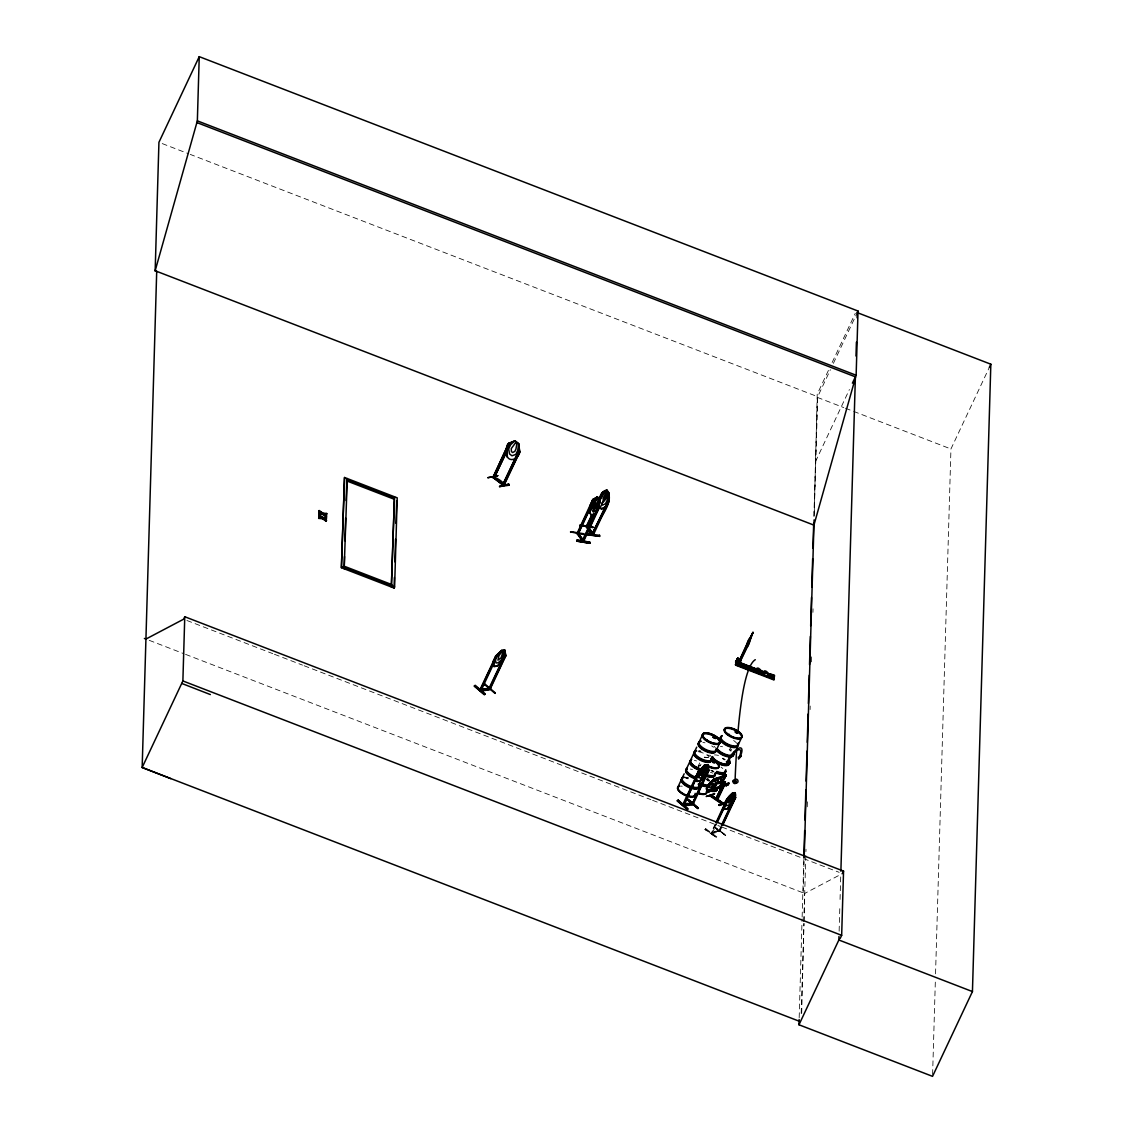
<?xml version="1.0" encoding="UTF-8"?>
<svg xmlns="http://www.w3.org/2000/svg" width="1133" height="1133" viewBox="0 0 1133 1133"><rect width="100%" height="100%" fill="white"/><g stroke="black" fill="none" stroke-linecap="round" stroke-linejoin="round"><path stroke-width="0.75" stroke-dasharray="5 3.75" d="M801.697 1013.27L803.948 923.395L801.144 1014.842M803.991 921.639L804.699 893.441L842.371 873.585M799.176 1017.703L802.079 918.849M802.136 917.079L803.835 858.828M813.891 516.351L817.375 397.4L830.39 369.726M803.155 892.846L804.189 857.483M803.878 921.596L806.002 849.24M807.248 806.809L807.404 801.513M810.095 709.584L810.194 706.043M811.497 661.856L811.653 656.545M812.942 612.358L813.055 608.818M839.128 931.184L839.85 906.499M840.049 899.446L840.771 874.747M932.601 1074.58L935.348 980.923M935.546 973.856L950.941 448.98L989.336 367.404M725.743 835.389L713.96 827.203L725.417 835.446M723.18 758.898C721.82 756.886 723.406 760.597 725.092 759.776M723.746 758.529L725.078 759.577M718.874 830.602L711.425 832.104L712.699 832.231M719.087 831.778C716.509 830.432 721.948 830.092 719.696 829.965M828.421 370.42L817.219 394.213L814.16 516.322L817.7 396.692L190.273 154.414M832.146 362.489L855.288 313.317M833.378 363.381L857.27 312.623M815.491 461.613L849.41 389.525M698.24 765.95L699.67 762.906M705.732 828.662L717.047 837.018L716.707 837.726L704.953 829.441L716.693 837.627M705.746 828.648L704.938 829.483M715.305 824.13L710.83 833.35L719.413 831.24M713.96 827.203L714.328 826.509L725.616 834.908L725.247 835.573M715.702 824.413L711.269 833.69L716.084 823.932M712.147 833.576L716.481 824.215M718.464 831.48L720.73 826.835M721.112 827.132L718.86 831.778L721.494 826.637M711.496 833.69L719.738 831.664L721.891 826.934M719.271 830.886L711.921 832.486M722.783 758.189L723.01 758.147M704.287 757.099L708.422 757.637A9.588 3.881 25.2 0 0 704.386 757.184M162.231 143.579L188.63 153.776M817.375 397.4L843.759 407.583M845.402 408.22L852.002 410.769M853.659 411.406L950.941 448.98M186.903 620.487L272.77 653.642M274.427 654.279L302.497 665.113M304.154 665.751L650.923 799.657M652.58 800.295L720.276 826.439M721.933 827.076L839.185 872.353M149.23 640.329L183.914 653.727M185.557 654.364L804.699 893.441M714.441 827.005L725.729 835.446M705.349 829.299L716.707 837.726M701.001 764.463L700.959 764.124M720.39 746.321A9.588 3.881 25.2 0 1 722.557 746.76M729.213 749.848A9.588 3.881 25.2 0 1 730.983 751.221M733.603 740.486A9.574 3.881 25.2 0 1 736.691 743.262M729.539 749.267A9.715 3.937 25.2 0 1 731.323 750.669M729.949 748.276A9.574 3.881 25.2 0 1 731.706 749.649M713.705 771.941A9.574 3.881 25.2 0 1 711.609 770.681M721.055 767.154A9.574 3.881 25.2 0 1 722.826 768.528M709.74 780.311A9.715 3.937 25.2 0 1 707.615 779.037M710.462 772.338A9.715 3.937 25.2 0 1 712.784 773.117M714.441 754.932A9.546 3.866 25.2 0 1 718.478 755.456M713.917 771.446A9.715 3.937 25.2 0 1 711.793 770.171M709.3 781.288A9.574 3.881 25.2 0 1 707.204 780.042M709.513 780.793A9.715 3.937 25.2 0 1 707.389 779.518M706.27 779.532A9.574 3.881 25.2 0 1 708.04 780.906M706.595 778.966A9.715 3.937 25.2 0 1 708.394 780.354M707.006 777.96A9.574 3.881 25.2 0 1 708.776 779.334M710.674 770.171A9.574 3.881 25.2 0 1 712.445 771.545M698.254 765.908A9.588 3.881 25.2 0 1 700.704 765.002M704.23 757.481A9.602 3.895 25.2 0 1 706.128 757.552M698.65 766.234A9.715 3.937 25.2 0 1 700.152 765.95M697.886 766.39A9.715 3.937 25.2 0 1 700.378 765.469M698.466 751.745A9.588 3.881 25.2 0 1 709.06 756.646M709.782 755.074A9.574 3.881 25.2 0 1 711.113 756.476M714.045 746.265A9.715 3.937 25.2 0 1 715.39 747.681M698.664 751.122A9.715 3.937 25.2 0 1 700.86 751.576M707.615 754.705A9.715 3.937 25.2 0 1 709.414 756.093M702.871 742.384A9.588 3.881 25.2 0 1 705.038 742.837M711.694 745.911A9.588 3.881 25.2 0 1 713.464 747.284M698.891 750.641A9.715 3.937 25.2 0 1 701.086 751.094M690.323 769.052A9.588 3.881 25.2 0 1 692.49 769.505M694.387 760.484A9.546 3.866 25.2 0 1 696.54 760.923M685.918 778.413A9.588 3.881 25.2 0 1 688.085 778.853M684.205 777.72A9.715 3.937 25.2 0 1 688.312 778.244M684.431 777.238A9.715 3.937 25.2 0 1 688.538 777.762M680.352 786.146A9.588 3.881 25.2 0 1 682.25 786.217M720.262 830.39L719.512 830.574L720.319 830.432"/><path stroke-width="1.5" d="M720.177 786.812C722.599 785.651 716.679 790.834 720.206 786.231M725.771 774.745L713.266 779.518L712.671 780.623L725.602 776.445L726.182 775.029L719.115 787.605L720.333 786.529C723.959 777.833 727.839 774.618 724.369 776.091L725.389 775.609M155.164 270.844L158.932 142.305L199.238 56.65L858.021 311.037L856.137 375.25L813.933 525.131L155.164 270.745L197.354 120.863L199.238 56.65M170.814 778.654L142.163 767.494L182.88 680.947L184.764 616.734L843.547 871.121L841.663 935.334L840.176 938.478M326.148 521.265L323.585 518.064L326.502 520.047L326.148 521.265L322.494 518.744L318.67 518.376L319.024 517.13L322.041 517.427L318.685 517.838M321.701 518.135L318.755 515.6L321.22 517.314M326.276 516.931L323.712 513.716L326.63 515.713L326.276 516.931L322.622 514.396L318.798 514.042L319.138 512.796L322.169 513.093L318.812 513.504M321.829 513.801L318.869 511.762L319.209 510.558L322.919 513.122L326.686 513.476L326.346 514.722L323.372 514.424M318.67 518.376L319.024 517.13M323.585 518.064L326.559 517.809L322.792 517.455L319.081 514.892L322.041 517.427M318.798 514.042L319.138 512.796M318.869 511.762L319.209 510.558M323.245 518.772L326.233 518.517L322.466 518.163L322.792 517.455M326.346 514.722L326.686 513.476M341.401 567.704L344.517 477.489L397.216 497.84L394.61 586.993L394.1 588.041L341.401 567.704L344.517 477.489M344.205 567.01L344.517 556.53M344.984 540.795L345.65 518.064M346.16 500.588L346.726 481.355M347.264 478.551L344.163 568.766M391.409 585.237L394.468 496.778L391.352 586.979L391.891 584.628L344.701 566.401L344.191 567.463M394.1 588.041L394.411 577.561M394.879 561.826L395.544 539.11M395.998 523.375L396.663 500.644M739.778 659.788C739.013 660.78 740.217 660.596 736.932 658.84L735.558 665.142L773.91 679.942L774.151 679.191L735.572 664.434L736.847 661.913L736.011 663.683L764.577 674.829M736.011 663.683L736.096 660.865L739.991 662.366L739.906 665.184M736.932 658.84C740.826 660.128 739.013 660.751 739.722 659.76M738.15 658.939L737.824 658.046L737.909 659.732M739.028 661.205L738.957 663.428L746.633 647.552A5.127 0.807 -68.9 0 0 749.791 640.414L752.949 632.398L749.848 638.191A5.127 0.807 -68.9 0 0 746.732 644.394L739.028 661.205L739.254 663.541L746.93 647.665A5.127 0.807 -68.9 0 0 750.074 640.542L752.85 632.341M739.693 660.44L739.198 659.746M740.727 663.683L739.693 665.892L740.826 660.596M756.688 668.541C756.759 679.602 754.026 662.578 760.583 670.042L760.271 673.838L760.583 670.042M764.039 671.387C764.109 682.448 761.362 665.411 767.933 672.889L767.834 676.231M774.42 675.395L774.108 679.177L774.42 675.395L770.525 673.894L770.426 677.237M858.021 311.037L857.27 312.623L990.837 364.203L972.44 991.573L932.544 1076.35L798.977 1024.77L799.133 1019.473M803.892 857.058L804.671 830.574M804.982 819.995L805.86 789.97M806.115 781.147L806.993 751.137M807.263 742.313L808.084 714.059M808.395 703.48L809.231 675.226M809.529 664.632L810.364 636.392M810.676 625.798L811.497 597.544M811.809 586.965L812.644 558.711M812.956 548.117L813.678 523.404M804.189 857.483L814.089 519.92M798.977 1024.77L838.859 939.993L838.972 936.467M840.884 871.22L855.387 376.836L196.604 122.463M855.996 356.017L856.406 342.124M857.115 317.835L857.27 312.623M601.467 509.085L606.169 506.394L601.467 509.085L599.088 506.196C598.805 499.95 599.47 491.495 606.821 490.079L609.058 492.954L607.415 499.695L605.518 503.732L602.586 505.091L601.127 503.236C595.59 498.265 615.757 484.513 601.991 492.742M601.368 508.887L599.187 506.097L599.414 497.982M606.169 506.394L608.52 501.098L608.832 493.025M592.686 533.02L592.686 535.088C594.513 521.534 616.635 503.264 606.821 490.079M728.009 783.824L728.689 784.277M596.312 513.192L591.837 515.784L589.712 512.923L590.534 504.822M591.837 515.784L589.811 512.824L590.449 504.78L592.842 499.37L577.023 533.558L578.17 534.394L578.312 532.439L577.547 534.266M577.079 533.558L582.801 541.687L598.748 507.768L599.286 499.625L598.847 507.811M499.639 486.666L508.774 484.117L509.014 485.136M499.837 485.986L508.788 484.216M578.68 533.062L578.057 532.241M684.049 805.181L699.826 770.468L683.681 804.841M707.672 770.058L708.904 770.468L692.943 804.487C690.592 805.804 679.347 805.733 684.601 803.991M737.625 659.859L738.093 659.009L737.88 659.958M737.328 659.774L737.625 659.109M738.999 659.364L738.589 660.171L738.277 659.392M688.128 799.827L697.815 808.523L687.943 799.926L688.283 799.218L698.197 807.871L697.815 808.523M485.066 684.913L495.05 693.41M485.264 684.36L484.896 685.012M495.277 692.9L485.221 684.304M711.198 795.267L723.137 803.382M481.171 690.323L497.302 655.965L501.409 650.512L504.808 650.285L501.961 659.349L498.251 662.763L496.056 662.975L495.404 659.987M707.828 790.961L720.446 786.047M586.852 534.365L599.64 536.348L587.092 534.776M587.064 533.742L599.612 535.314M576.98 540.115L589.882 542.183L589.882 543.245L576.966 541.192L576.966 540.044L589.882 542.282M735.586 662.451L735.869 661.035L774.207 675.834L773.924 677.251L774.193 676.486L767.565 674.078L774.08 676.769M774.051 678.823L767.777 676.075M597.303 496.792L599.329 499.738L595.887 510.416L593.125 511.804L591.851 509.977L592.077 504.936L597.417 496.99L593.012 499.526L593.579 500.333L577.674 534.323M706.355 765.95L704.159 772.819L700.987 775.085L701.95 770.737L706.241 765.866M720.064 786.911L719.115 787.435M503.293 650.993L501.083 657.848L497.939 660.142L498.917 655.795L502.202 651.107L503.406 651.093M607.033 491.849L607.77 492.784L606.339 498.322L603.507 501.82L603.068 497.897L607.175 491.864M598.351 499.511L595.731 507.4L594.103 508.547L593.465 507.626C592.956 505.445 596.808 496.976 598.21 499.483M733.589 793.61L731.224 800.337L728.406 802.886L729.553 798.68L732.654 793.851L733.717 793.709M736.96 661.672L738.065 659.123M735.558 664.674L735.699 663.952M725.446 775.652L725.517 774.93M774.165 678.54L773.896 679.545M738.886 659.618L739.311 659.491M717.43 799.87L716.693 800.011L724.511 784.263M717.557 799.955L725.078 784.008L723.024 783.413L725.191 781.671L724.015 783.625L724.851 783.314M706.978 740.019C708.337 739.849 706.057 740.94 707.474 740.812M713.195 737.186L714.583 736.861M712.19 761.447L713.181 761.064M713.507 762.41L714.682 761.843M716.623 761.999L715.844 761.277M729.128 734.396L728.25 734.892L729.326 735.317M729.525 735.572L729.142 734.425M736.492 731.436C732.895 731.224 738.886 733.972 737.059 731.975M736.082 731.819L737.229 732.428M740.019 659.788L747.015 644.507A5.127 0.807 -68.9 0 1 750.145 638.304L753.148 632.455M492.798 477.333L494.03 478.239L510.19 444.178M184.764 616.734L183.603 619.199L145.93 639.054L144.387 638.46M318.741 516.11L319.081 514.892M318.883 511.266L322.593 513.83L322.919 513.122M322.622 514.396L322.947 513.688L326.601 516.223M322.494 518.744L322.82 518.036L326.474 520.557M326.219 519.056L326.559 517.809M496.934 475.846L497.784 475.648L487.969 477.673M507.258 456.911C511.11 463.029 519.226 457.435 519.778 451.812L518.659 443.612L514.949 440.765L508.66 443.343C503.137 446.799 509.949 469.034 506.224 448.696M493.705 478.084L494.03 476.157M507.287 450.353L493.917 478.154M518.758 450.622L502.67 484.896L503.647 485.703M516.039 457.095L502.698 485.009C507.853 481.978 479.67 469.643 504.227 484.471M503.449 485.59L519.622 451.741L518.532 443.711L514.849 440.779M474.316 686.046L484.343 694.6L485.221 693.863L475.194 685.281L474.316 686.046L484.329 694.628M495.645 656.12L493.138 661.559L494.059 666.459L497.231 666.048L503.01 660.44L505.927 655.554L489.966 689.558C487.615 689.671 476.441 689.501 481.596 689.147M480.718 690.039L479.811 690.082L495.772 656.219L501.537 650.469L495.56 656.078L497.019 656.418L495.772 656.219M496.693 655.625L480.052 690.436L480.293 688.892L480.959 689.261M480.321 690.45L496.127 656.517M490.306 687.915L488.606 689.261L504.907 654.761M488.96 689.558L505.021 655.639L505.927 655.554M488.606 689.261L489.612 689.161L505.743 655.186L504.822 650.045L501.409 650.512M489.187 688.028C494.498 689.176 481.383 691.555 480.165 690.422M570.48 531.915L583.707 534.493L584.033 533.785L571.06 531.674L570.805 532.383M580.138 525.854L580.422 525.117L593.012 526.76L592.672 527.468L579.841 525.33M581.753 539.62L577.533 533.558L592.049 502.726M578.099 534.294L590.392 508.108M592.063 514.382L586.143 526.703L592.587 535.017M599.315 498.973L602.133 492.756M592.743 534.422L591.992 534.181L608.492 500.404L609.087 501.168L593.196 535.173C587.39 534.464 587.545 521.449 587.404 527.61L593.819 513.674M586.696 526.774L592.502 514.439M586.724 527.383C587.744 528.785 586.058 523.474 587.503 526.335M586.922 527.567L592.658 515.161M598.451 502.825L602.813 493.577L602.218 492.813L603.238 493.634M583.254 540.356L582.829 539.705L582.73 541.701M597.218 510.176L582.716 541.008L583.353 541.829L599.201 507.853L598.677 507.088M582.603 541.574L583.24 539.676M600.207 507.626L607.798 491.495M604.866 508.108L592.531 534.323L593.182 533.119M599.584 535.243L599.626 536.391M852.398 383.181L854.636 378.422M736.068 661.757L737.824 658.046M738.164 658.188L736.379 662.918M678.044 786.755L681.584 779.249M682.321 777.677L684.176 773.797M690.266 760.81L686.725 768.316A9.588 3.881 25.2 0 0 694.784 776.856M690.606 760.087L694.132 752.581M694.869 751.009L696.724 747.129M699.288 741.662L702.814 734.142M738.702 659.25L738.291 660.043M677.803 800.62L687.66 809.387L678.101 800.082L688 808.679L687.66 809.387L677.237 800.833L678.129 800.082M692.702 804.076L682.661 804.926L683.256 803.594L684.445 803.963M682.661 804.926L698.622 771.021L704.457 765.313L707.785 764.931L708.748 770.114C708.536 775.638 690.833 789.559 706.1 775.397M699.882 771.233L698.962 771.318L683.1 805.308M716.127 750.57L719.667 743.064A9.602 3.895 25.2 0 0 709.3 733.745A9.602 3.895 25.2 0 0 704.726 738.985A9.602 3.895 25.2 0 0 719.682 743.064M707.785 764.931L708.607 770.171L692.235 804.543L691.583 804.175L692.15 802.872L693.467 803.198M692.192 804.501L708.026 769.789M691.923 804.472L693.523 803.24M692.036 804.458L707.983 770.553M716.892 778.102L713.549 779.207C710.873 782.535 703.706 787.123 707.757 791.939M707.516 787.293L712.954 783.002L713.563 783.88L710.986 787.152L707.643 787.378M720.446 787.562L707.828 792.25L708.153 790.664M707.828 792.25L708.366 791.103L720.829 786.543M719.653 787.803L726.126 775.17L712.728 780.665M714.682 793.582L706.185 796.485L714.441 794.106M710.221 795.678L723.024 803.524L711.071 795.366M714.937 780.524L715.532 782.606L714.215 785.381L711.014 788.851L708.607 789.743L706.44 788.851L707.658 792.094C712.784 790.947 716.155 785.481 718.095 781.147M738.05 745.146L741.591 737.625A9.602 3.895 25.2 0 0 731.238 728.292A9.602 3.895 25.2 0 0 726.65 733.547A9.602 3.895 25.2 0 0 741.605 737.625M719.922 786.245L724.582 776.36M725.191 781.671L715.702 799.247L723.18 783.356L715.872 799.445M717.302 797.604L720.376 791.216M721.792 788.072L723.364 784.857M724.015 783.625L725.517 781.897M716.906 800.068L724.511 783.965M724.922 783.937L716.623 800.04M725.842 785.608L726.763 783.668L728.632 782.96L728.052 785.141L725.842 785.608L727.726 784.9L728.632 782.96M726.182 785.835L727.089 783.894L728.972 783.186M725.545 803.297L718.804 805.096L725.148 802.32M722.103 803.821L710.462 795.154M724.27 804.827L726.678 799.36L732.187 793.355M716.042 822.586L726.749 799.374L728.08 799.558L726.919 799.459C728.236 795.961 737.257 787.577 735.402 797.278L722.217 825.093M716.424 822.87L727.315 799.756M716.807 822.388L727.683 799.261M717.203 822.685L728.08 799.558M734.467 797.391L721.452 825.291M721.848 825.589L735.402 797.278M722.613 825.39L735.671 797.646L734.396 797.448M989.336 367.404L990.837 364.203M842.371 873.585L843.547 871.121M709.81 795.819L721.792 803.948M474.897 685.819L484.91 694.402M732.739 802.575L727.358 808.665L724.469 809.401L724.27 804.671L724.582 809.245L727.485 808.764L732.669 802.546M515.699 442.564L511.252 448.626L511.436 451.614L512.64 452.534L514.835 451.387L515.954 449.022L516.889 443.485L515.784 442.55M774.151 679.191L735.572 664.632M580.124 525.655L592.672 527.284M713.677 779.292L708.352 784.645M735.105 794.856L730.502 799.317L729.369 796.315M707.884 765.03L704.329 765.356L698.962 771.318M760.271 671.387L757.241 670.07L760.158 671.572M713.252 737.045L714.116 736.733M713.719 737.116L715.008 737.583M714.909 738.305L713.804 736.946L715.15 737.413M714.838 738.121L715.589 737.541L714.796 736.875M729.539 734.85L728.59 735.26M735.473 731.436C733.986 732.64 739.226 734.198 737.427 731.989M712.246 761.305L714.257 761.39M712.629 761.164L714.456 762.07L713.351 761.079M714.257 762.509C716.41 761.942 712.615 763.798 712.374 761.518M591.695 515.756L596.27 513.065L599.201 507.853M514.934 440.949L508.759 443.485L492.954 477.503L508.66 443.343M725.446 775.312L726.182 775.029M725.771 776.261L712.53 781.416L708.394 784.687L706.44 788.851M723.024 783.413L724.114 783.271M724.525 783.087L723.18 783.059M707.417 791.967L719.781 787.463M725.191 802.405L719.002 805.152M718.804 805.096L726.395 802.277M719.483 805.492L725.559 803.269M582.206 540.838L598.465 506.564M735.671 797.646L734.51 797.547M726.182 800.408L734.779 798.241M490.547 688.326L489.541 688.326M514.949 440.765L510.544 444.858L508.646 448.895L509.567 453.951L511.96 455.792L515.827 454.418L517.724 450.396L518.659 443.612M487.884 477.715L497.784 475.648M509.043 485.236L499.441 486.624M728.349 734.651L729.284 734.722M509.85 444.221L508.887 443.485M504.638 655.186L505.573 655.256L504.695 650.186M489.031 688.382L480.718 689.232M489.371 688.68L481.242 689.147M696.753 781.359L700.307 781.019L696.866 781.444L696.03 776.204L698.509 770.922L699.528 770.936M687.943 799.926L698.395 808.438M691.994 803.283L683.241 803.694M692.334 803.58L684.105 803.963M707.743 770.199L708.904 770.468M481.086 688.722L480.505 689.955M713.634 736.903L714.371 736.818M714.951 738.263L715.872 737.937M319.124 513.334L322.947 513.688M322.593 513.83L326.361 514.184M318.996 517.668L322.82 518.036M323.712 513.716L326.672 514.014M609.087 501.168L608.124 499.922M579.77 525.372L592.672 527.468M592.885 533.346L587.333 526.689M599.187 499.724L597.445 496.806L592.871 499.511L594.018 500.404M583.183 540.342L583.934 540.597L582.844 539.775M576.626 540.753L589.656 542.891M576.966 541.092L589.868 543.302M493.705 476.002L494.3 476.851M504.355 484.513L503.321 483.763M736.478 731.366L737.682 732.315M736.181 731.564L736.889 731.847M197.354 120.863L856.137 375.25M764.605 672.79L735.614 661.743L764.492 673.073L738.801 663.272M767.551 674.376L770.752 675.608M738.787 663.626L764.364 673.54M767.551 674.73L770.752 676.004M774.321 678.738L738.787 665.213L764.336 675.197M341.897 566.642L394.61 586.993M182.88 680.947L841.663 935.334M838.859 939.993L972.44 991.573M799.289 1021.244L142.163 767.494L156.708 271.353L155.164 270.745M181.719 683.426L210.37 694.571M713.677 761.277L714.923 762.551L712.912 761.9M713.563 762.452L712.487 761.716M518.588 450.991L519.934 451.685L503.944 485.49M716.792 778.244L717.982 781.246L716.764 778.003M716.07 785.452L710.901 790.763M711.482 795.154L723.449 803.368M319.194 511.068L322.169 513.093M734.963 792.774L731.861 801.654L728.477 805.322L726.607 805.79L726.267 803.056L732.045 793.383L735.076 792.618L735.275 797.349M598.266 507.06L598.748 507.768M735.614 732.23L737.696 732.47M713.932 737.64L713.365 737.087M713.096 762.183L712.685 761.603L714.385 762.353M503.01 660.44L497.231 666.176L493.832 666.516L493.152 661.403M707.658 765.072C707.7 769.944 705.618 775 701.313 777.734L699.089 777.918L698.41 774.901L704.344 765.214M695.889 776.261L696.979 781.303M677.251 800.804L687.108 809.429M504.553 484.358L503.59 485.646L492.926 477.39L503.902 485.505M593.083 533.685L593.834 533.912L587.772 526.746M713.351 737.583L715.49 738.574L715.518 737.413M593.253 533.176L593.154 535.059M578.538 533.516L583.07 540.03L578.099 533.445M735.105 779.66A551.672 51.424 85.5 0 1 736.875 746.42M738.008 731.635A551.672 51.424 85.5 0 1 755.3 659.703M734.85 780.042A1.926 1.629 69.5 0 1 737.229 779.561A1.926 1.629 69.5 0 1 737.696 782.337A1.926 1.629 69.5 0 1 735.246 782.337M734.68 780.977A1.926 1.629 69.5 0 1 734.708 780.481M733.108 753.955A9.588 3.881 25.2 0 1 726.409 756.462A9.588 3.881 25.2 0 1 715.858 749.253M733.476 753.445A9.715 3.937 25.2 0 1 727.811 756.249A9.715 3.937 25.2 0 1 716.807 750.032M729.383 761.787A9.546 3.866 25.2 0 1 722.712 764.279A9.546 3.866 25.2 0 1 712.204 757.099A9.588 3.881 25.2 0 0 722.684 764.393A9.588 3.881 25.2 0 0 729.369 761.886M729.61 761.249A9.531 3.866 25.2 0 1 722.967 763.727A9.531 3.866 25.2 0 1 712.473 756.575M728.788 760.13A9.602 3.895 25.2 0 1 723.987 764.237A9.602 3.895 25.2 0 1 712.317 756.759M738.093 745.287A9.715 3.937 25.2 0 1 726.465 744.778A9.715 3.937 25.2 0 1 721.579 736.549M733.816 752.383A9.574 3.881 25.2 0 1 728.25 755.145A9.574 3.881 25.2 0 1 717.416 749.026M737.484 744.593A9.574 3.881 25.2 0 1 727.372 745.826A9.574 3.881 25.2 0 1 721.438 737.172M733.702 752.963A9.715 3.937 25.2 0 1 728.037 755.768A9.715 3.937 25.2 0 1 717.033 749.55M738.107 743.602A9.715 3.937 25.2 0 1 727.825 744.848A9.715 3.937 25.2 0 1 721.806 736.068M738.249 743.036A9.588 3.881 25.2 0 1 728.108 744.268A9.588 3.881 25.2 0 1 722.16 735.586M720.56 780.623A9.588 3.881 25.2 0 1 716.028 783.569M721.14 781.303A9.715 3.937 25.2 0 1 716.339 783.101M716.835 788.455A9.546 3.866 25.2 0 1 710.164 790.947M717.062 787.917A9.531 3.866 25.2 0 1 710.405 790.395A9.546 3.866 25.2 0 0 717.076 787.945M728.958 762.636A9.531 3.866 25.2 0 1 717.77 763.302M715.688 762.056A9.531 3.866 25.2 0 1 713.932 760.682M725.332 770.766A9.715 3.937 25.2 0 1 716.212 772.508M721.268 779.051A9.574 3.881 25.2 0 1 716.75 781.982M724.936 771.261A9.574 3.881 25.2 0 1 715.971 772.989M721.154 779.631A9.715 3.937 25.2 0 1 716.566 782.62M725.771 771.474A9.715 3.937 25.2 0 1 716.438 772.026M725.701 769.704A9.588 3.881 25.2 0 1 716.707 771.431M706.44 791.471A9.546 3.866 25.2 0 1 697.489 793.185M710.745 758.473A9.546 3.866 25.2 0 1 719.044 766.545A9.546 3.866 25.2 0 1 707.743 765.54M706.68 790.933A9.531 3.866 25.2 0 1 697.744 792.647M712.629 760.314A9.531 3.866 25.2 0 1 718.379 767.749A9.531 3.866 25.2 0 1 707.389 766.319M706.652 791.16A9.602 3.895 25.2 0 1 697.645 792.888M710.603 758.742A9.602 3.895 25.2 0 1 718.959 766.857A9.602 3.895 25.2 0 1 707.601 765.851M714.951 773.782A9.715 3.937 25.2 0 1 705.831 775.524M714.555 774.278A9.574 3.881 25.2 0 1 705.59 776.006M715.178 773.301A9.715 3.937 25.2 0 1 706.057 775.043M715.305 772.72A9.588 3.881 25.2 0 1 706.326 774.448M708.267 785.098A9.588 3.881 25.2 0 1 699.642 782.747M707.87 786.203A9.715 3.937 25.2 0 1 699.132 783.809M708.097 785.721A9.715 3.937 25.2 0 1 699.358 783.328M707.53 786.67A9.588 3.881 25.2 0 1 701.185 785.367M711.184 759.393A9.588 3.881 25.2 0 1 701.044 760.611A9.588 3.881 25.2 0 1 695.11 751.944M711.552 758.869A9.715 3.937 25.2 0 1 700.137 759.563A9.715 3.937 25.2 0 1 696.753 751.037M715.957 749.522A9.715 3.937 25.2 0 1 705.689 750.768A9.715 3.937 25.2 0 1 699.656 741.973M712.105 758.983A9.574 3.881 25.2 0 1 700.661 758.487A9.574 3.881 25.2 0 1 695.86 750.386M715.574 750.018A9.574 3.881 25.2 0 1 705.448 751.25A9.574 3.881 25.2 0 1 699.528 742.597M711.779 758.388A9.715 3.937 25.2 0 1 701.511 759.634A9.715 3.937 25.2 0 1 695.478 750.853M716.183 749.04A9.715 3.937 25.2 0 1 704.768 749.72A9.715 3.937 25.2 0 1 701.384 741.209M716.523 749.635A9.588 3.881 25.2 0 1 705.066 749.14A9.588 3.881 25.2 0 1 700.251 741.024M700.803 769.718A9.588 3.881 25.2 0 1 691.654 764.563A9.588 3.881 25.2 0 1 691.371 759.875M691.413 759.79A9.588 3.881 25.2 0 0 691.654 764.563A9.588 3.881 25.2 0 0 700.76 769.817M707.7 768.401A9.588 3.881 25.2 0 0 707.488 767.225A9.588 3.881 25.2 0 1 707.658 768.5M698.636 786.061A9.588 3.881 25.2 0 1 688.496 787.279A9.588 3.881 25.2 0 1 682.562 778.612M698.211 784.192A9.715 3.937 25.2 0 1 689.898 787.293A9.715 3.937 25.2 0 1 682.703 778.003M695.166 795.04A9.588 3.881 25.2 0 1 683.695 794.53A9.546 3.866 25.2 0 1 678.894 786.472M678.879 786.429A9.588 3.881 25.2 0 0 683.695 794.53A9.546 3.866 25.2 0 0 695.11 795.054M695.138 793.341A9.531 3.866 25.2 0 1 685.068 794.573A9.531 3.866 25.2 0 1 679.163 785.948M703.621 777.38A9.715 3.937 25.2 0 1 700.732 779.249M696.625 778.725A9.715 3.937 25.2 0 1 687.349 773.485A9.715 3.937 25.2 0 1 687.108 768.641M699.358 784.489A9.574 3.881 25.2 0 1 689.232 785.707A9.574 3.881 25.2 0 1 683.312 777.054M703.225 777.861A9.574 3.881 25.2 0 1 700.378 779.716M696.342 779.178A9.574 3.881 25.2 0 1 687.207 774.037A9.574 3.881 25.2 0 1 686.98 769.265M699.231 785.07A9.715 3.937 25.2 0 1 687.816 785.75A9.715 3.937 25.2 0 1 684.431 777.238M703.437 777.847A9.715 3.937 25.2 0 1 702.46 778.484M694.529 777.45A9.715 3.937 25.2 0 1 687.334 768.16M698.112 769.774A9.546 3.866 25.2 0 1 691.045 760.654M698.325 769.349A9.602 3.895 25.2 0 1 691.215 760.172M701.978 769.208L701.978 772.734L698.14 777.111L702.205 773.471L702.148 776.742L703.026 776.7L703.126 772.664L706.836 768.443L702.899 771.885L702.899 768.755L701.978 769.208M734.297 781.558L735.005 781.926L734.297 781.558M595.618 500.531L594.952 504.964L597.318 502.967L597.813 503.647L594.896 506.224L593.975 511.96L594.188 506.508L591.695 508.646L591.171 507.938L594.216 505.29L595.108 499.752L595.618 500.531M735.756 661.261L774.094 676.118L735.756 661.247M757.241 669.83C757.991 674.362 762.764 669.419 757.241 669.83M347.236 479.854L346.74 480.916L393.93 499.129L394.426 498.081L347.236 479.854M741.294 756.037L738.603 759.068L738.234 757.17L739.297 756.773A10.778 3.626 -55.7 0 0 738.178 749.848A10.778 3.626 -55.7 0 0 728.661 760.753L729.709 760.356L726.919 763.444L726.451 761.574L727.499 761.178A12.916 4.348 -55.7 0 1 738.9 748.12A12.916 4.348 -55.7 0 1 740.246 756.419L741.294 756.037M733.023 781.119A1.926 1.629 69.5 0 0 735.19 783.54A1.926 1.629 69.5 0 0 735.77 780.425A1.926 1.629 69.5 0 0 733.023 781.119M726.834 733.235A9.546 3.866 25.2 0 0 741.704 737.286A9.546 3.866 25.2 0 0 731.394 728.009A9.546 3.866 25.2 0 0 726.834 733.235M726.48 734.014A9.531 3.866 25.2 0 0 741.322 738.065A9.531 3.866 25.2 0 0 731.026 728.816A9.531 3.866 25.2 0 0 726.48 734.014M722.542 764.676A9.602 3.895 25.2 0 0 729.255 762.183A9.602 3.895 25.2 0 1 722.557 764.662A9.602 3.895 25.2 0 1 711.991 757.453A9.602 3.895 25.2 0 0 722.542 764.676M704.896 738.645A9.588 3.881 25.2 0 0 719.823 742.71A9.588 3.881 25.2 0 0 709.47 733.405A9.588 3.881 25.2 0 0 704.896 738.645M691.937 764.01A9.546 3.866 25.2 0 0 701.058 769.151A9.546 3.866 25.2 0 1 691.923 764.039A9.546 3.866 25.2 0 1 691.697 759.294A9.546 3.866 25.2 0 0 691.937 764.01M707.53 768.769A9.546 3.866 25.2 0 0 707.714 766.673A9.546 3.866 25.2 0 1 707.516 768.797M704.556 739.452A9.531 3.866 25.2 0 0 719.398 743.489A9.531 3.866 25.2 0 0 709.102 734.241A9.531 3.866 25.2 0 0 704.556 739.452M704.882 738.688A9.588 3.881 25.2 0 0 719.809 742.766A9.588 3.881 25.2 0 0 709.456 733.448A9.588 3.881 25.2 0 0 704.882 738.688"/></g></svg>
